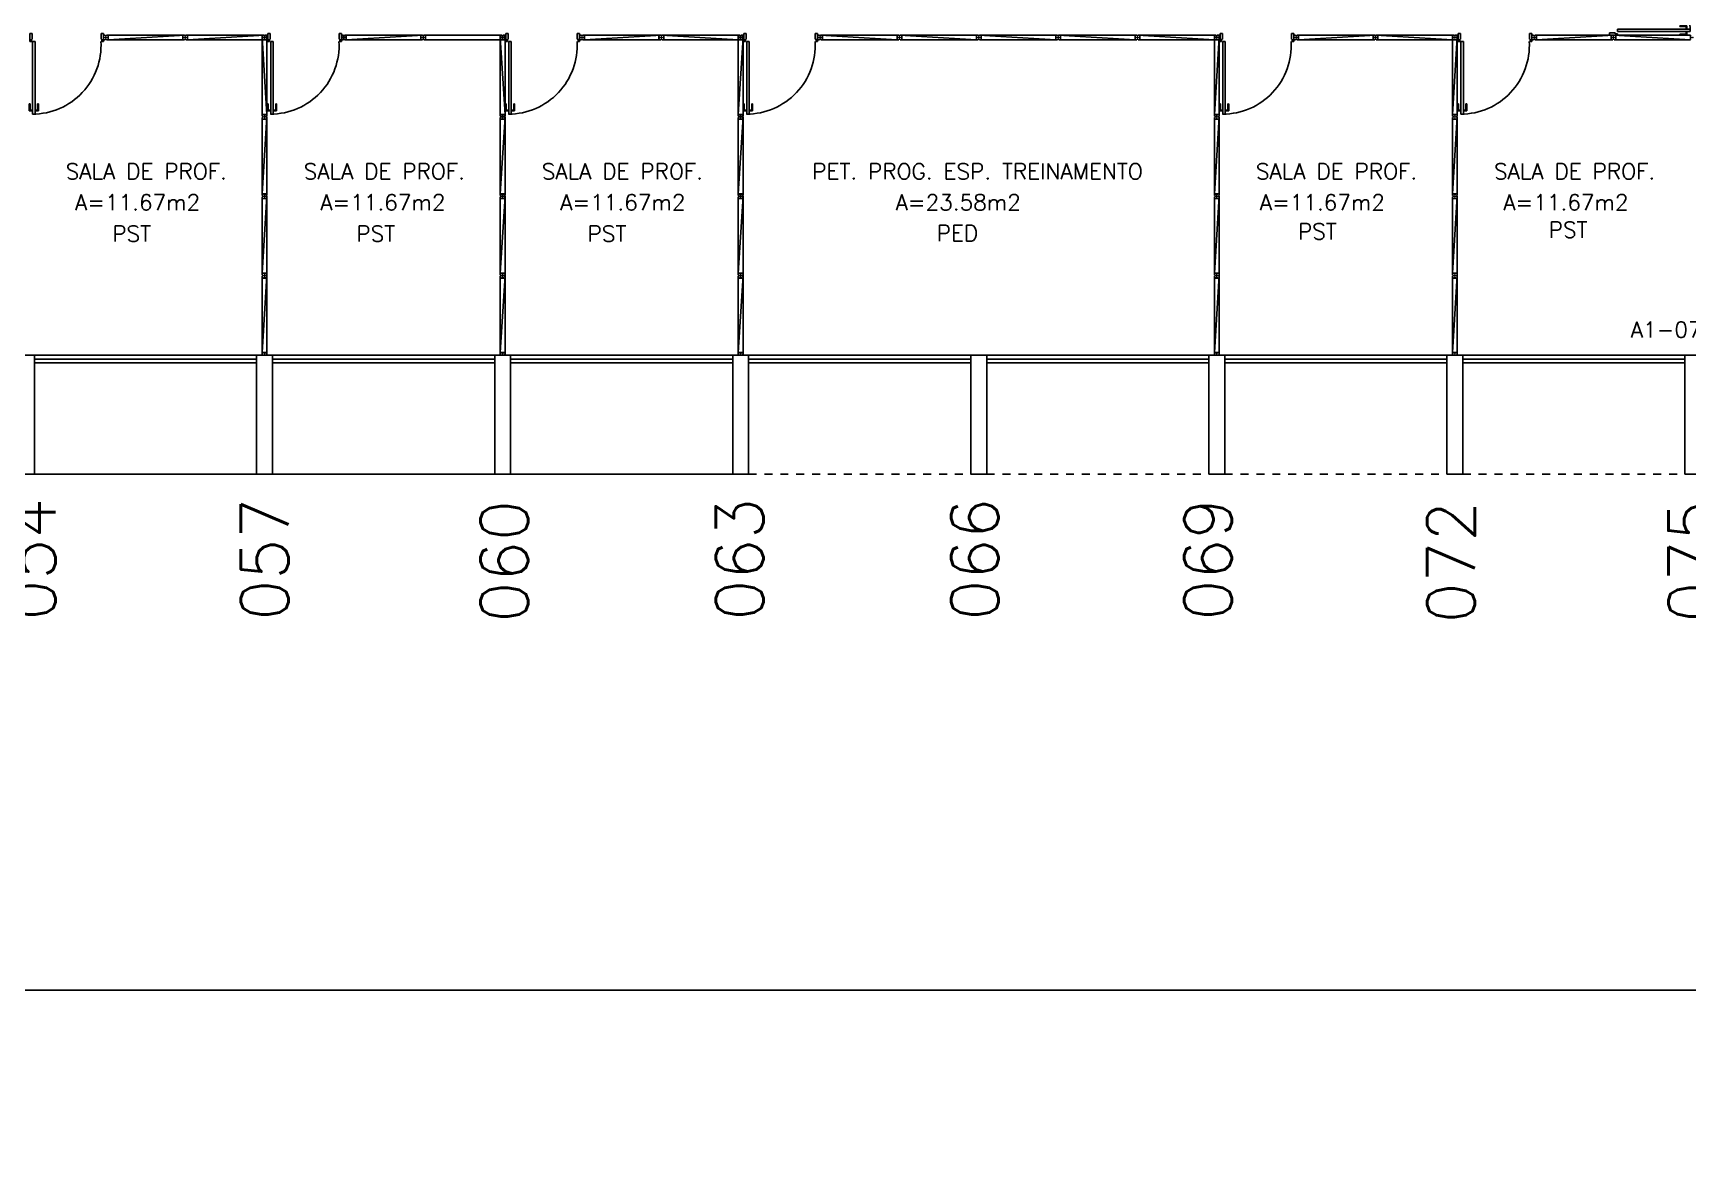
# Model space of a CAD drawing. Extents: x -31 to 207, y 425 to 518.
# Drawn here: x 36.37 to 57.23, y 427.33 to 441.38 of the extents above; entities that cross this region are included whole.
import ezdxf
from ezdxf.enums import TextEntityAlignment as Align

# ---------------------------------------------------------------- set-up
doc = ezdxf.new("R2010")
doc.units = 0
doc.header["$LTSCALE"] = 0.01
doc.header["$MEASUREMENT"] = 0
doc.header["$PDMODE"] = 34
doc.linetypes.add('HIDDEN2', pattern=[0.1875, 0.125, -0.0625])
doc.layers.get('0').update_dxf_attribs({"linetype": 'CONTINUOUS'})
doc.layers.get('DEFPOINTS').update_dxf_attribs({"linetype": 'CONTINUOUS'})
for name, color, linetype in [('AREA', 2, 'CONTINUOUS'), ('DIV', 2, 'CONTINUOUS'), ('ESQ', 1, 'CONTINUOUS'), ('ESTR', 3, 'CONTINUOUS'), ('NOPILAR1', 2, 'CONTINUOUS'), ('PISO', 1, 'CONTINUOUS'), ('PROJ', 1, 'HIDDEN2'), ('TEXT_CENTRO_CUSTO', 1, 'CONTINUOUS'), ('TEXTO', 2, 'CONTINUOUS'), ('TEXTO-ENDEREÇO', 2, 'CONTINUOUS'), ('TEXTOCENTROCUSTO', 2, 'CONTINUOUS')]:
    doc.layers.add(name, color=color, linetype=linetype)
doc.styles.add('1', font='romans.shx')
doc.styles.add('NOPILAR', font='simplex.shx', dxfattribs={"height": 0.6})
doc.styles.add('UNB-100', font='simplex.shx', dxfattribs={"height": 0.2})
doc.styles.add('UNB-100-1', font='simplex.shx', dxfattribs={"height": 0.2})
doc.dimstyles.new('1-600', dxfattribs={"dimtxt": 1.1, "dimasz": 2.5, "dimexe": 2, "dimexo": 4, "dimgap": 0.2, "dimtad": 1, "dimdec": 0, "dimzin": 4, "dimdsep": 46, "dimlunit": 6, "dimtxsty": '1', "dimblk1": 'NONE', "dimblk2": 'NONE', "dimsah": 1, "dimcen": 0, "dimclrd": 2, "dimclre": 2, "dimclrt": 2, "dimadec": 0, "dimazin": 0, "dimtfac": 1, "dimtdec": 0, "dimtmove": 2, "dimatfit": 3, "dimldrblk": 'NONE', "dimfxl": 0, "dimtolj": 1, "dimtzin": 0, "dimarcsym": 0})

# ---------------------------------------------------------------- blocks, each defined once
blk = doc.blocks.new('PILAR-SLS')
blk.add_lwpolyline([(0.003, -72.501), (0.003, -74.001), (0.203, -74.001), (0.203, -72.501)], close=True)
blk = doc.blocks.new('PDV2E-SLS')
at = {"layer": 'DIV'}
for p, q in [((0.023, 0.925), (0.063, 0.925)), ((0.023, 0.925), (0.023, 0.835)), ((0.033, 0.835), (0.023, 0.835)), ((0.033, 0.915), (0.063, 0.915)), ((0.033, 0.915), (0.033, 0.835)), ((0.065, 0.05), (0.065, 0.965)), ((0.095, 0.965), (0.065, 0.965)), ((0.095, 0.05), (0.095, 0.965)), ((0.138, 0.925), (0.097, 0.925)), ((0.128, 0.915), (0.097, 0.915)), ((0.128, 0.915), (0.128, 0.835)), ((0.128, 0.835), (0.137, 0.835)), ((0.138, 0.925), (0.138, 0.835)), ((0.049, 0.05), (0.029, 0.05)), ((0.029, 0.05), (0.029, 0.035)), ((0.029, 0.035), (0.029, -0.035)), ((0.049, 0.02), (0.049, 0.05)), ((0.049, 0.02), (0.059, 0.02)), ((0.059, -0.05), (0.059, 0.02)), ((0.065, 0.05), (0.095, 0.05)), ((0.928, -0.05), (0.928, 0.02)), ((0.938, 0.02), (0.928, 0.02)), ((0.938, 0.05), (0.958, 0.05)), ((0.938, 0.02), (0.938, 0.05)), ((0.958, 0.05), (0.958, 0.035)), ((0.958, 0.035), (0.958, -0.035)), ((0.029, -0.035), (0.029, -0.05)), ((0.029, -0.05), (0.059, -0.05)), ((0.958, -0.05), (0.928, -0.05)), ((0.958, -0.035), (0.958, -0.05))]:
    blk.add_line(p, q, dxfattribs=at)
blk.add_arc((0.062, 0.1), 0.865, 356.6786, 90, dxfattribs=at)
blk = doc.blocks.new('MTT-SLS')
for p, q in [((-0.008, 0.03), (-0.03, 0.03)), ((-0.03, 0.03), (-0.03, 0.006)), ((-0.0185, 0.006), (-0.03, 0.006)), ((-0.0185, -0.006), (-0.0185, 0.006)), ((-0.008, 0.03), (-0.008, 0.02)), ((-0.008, 0.02), (0.008, 0.02)), ((-0.0051, 0), (0.0051, 0)), ((0, -0.0051), (0, 0.0051)), ((0.008, 0.03), (0.03, 0.03)), ((0.008, 0.03), (0.008, 0.02)), ((0.0205, -0.006), (0.0205, 0.006)), ((0.0205, 0.006), (0.03, 0.006)), ((0.03, 0.006), (0.03, 0.03)), ((-0.03, -0.03), (-0.03, -0.006)), ((-0.0185, -0.006), (-0.03, -0.006)), ((-0.008, -0.03), (-0.03, -0.03)), ((-0.008, -0.02), (0.008, -0.02)), ((-0.008, -0.03), (-0.008, -0.02)), ((0.008, -0.03), (0.008, -0.02)), ((0.008, -0.03), (0.03, -0.03)), ((0.0205, -0.006), (0.03, -0.006)), ((0.03, -0.006), (0.03, -0.03))]:
    blk.add_line(p, q)
blk = doc.blocks.new('DIVMT-SLS')
for p, q in [((-0.03, 0.03), (-0.03, 0.006)), ((-0.008, 0.03), (-0.03, 0.03)), ((-0.0185, 0.006), (-0.03, 0.006)), ((-0.0185, -0.006), (-0.0185, 0.006)), ((-0.008, 0.03), (-0.008, 0.02)), ((-0.008, 0.02), (0.008, 0.02)), ((-0.0051, 0), (0.0051, 0)), ((0.0051, 0), (-0.0051, 0)), ((-0.0051, 0), (0.0051, 0)), ((0.97, -0.03), (0, 0.03)), ((0, -0.0051), (0, 0.0051)), ((0, 0.0051), (0, -0.0051)), ((0.008, 0.03), (0.008, 0.02)), ((0.008, 0.03), (0.03, 0.03)), ((0.0205, 0.006), (0.03, 0.006)), ((0.0205, -0.006), (0.0205, 0.006)), ((0.0205, 0.006), (0.0205, -0.006)), ((0.0205, 0.006), (0.03, 0.006)), ((0.97, 0.03), (0.03, 0.03)), ((0.03, 0.006), (0.03, 0.03)), ((0.03, -0.03), (0.03, 0.03)), ((0.03, -0.005), (0.03, 0.005)), ((0.97, 0.03), (0.97, 0.009)), ((0.97, 0.009), (0.97, 0.027)), ((0.9795, 0.006), (0.97, 0.006)), ((0.97, -0.005), (0.97, 0.005)), ((0.9795, 0.006), (0.9795, -0.006)), ((1.0051, 0), (0.9949, 0)), ((1, 0.0051), (1, -0.0051)), ((-0.0185, -0.006), (-0.03, -0.006)), ((-0.03, -0.03), (-0.03, -0.006)), ((-0.008, -0.03), (-0.03, -0.03)), ((-0.008, -0.03), (-0.008, -0.02)), ((-0.008, -0.02), (0.008, -0.02)), ((0.008, -0.03), (0.008, -0.02)), ((0.008, -0.03), (0.03, -0.03)), ((0.0205, -0.006), (0.03, -0.006)), ((0.0205, -0.006), (0.03, -0.006)), ((0.03, -0.006), (0.03, -0.03)), ((0.97, -0.03), (0.03, -0.03)), ((0.9795, -0.006), (0.97, -0.006)), ((0.97, -0.009), (0.97, -0.027))]:
    blk.add_line(p, q)
blk = doc.blocks.new('MTINI-SLS')
for p, q in [((-0.005, 0), (0.005, 0)), ((0, 0.001), (0, 0.02)), ((0.008, 0.02), (0, 0.02)), ((0, -0.005), (0, 0.005)), ((0, -0.02), (0, 0.001)), ((0.008, 0.03), (0.03, 0.03)), ((0.008, 0.03), (0.008, 0.02)), ((0.02, 0.006), (0.02, -0.006)), ((0.02, 0.006), (0.03, 0.006)), ((0.02, -0.004), (0.02, 0.004)), ((0.023, 0.006), (0.03, 0.006)), ((0.03, 0.006), (0.03, 0.03)), ((0, -0.02), (0.008, -0.02)), ((0.008, -0.03), (0.008, -0.02)), ((0.008, -0.03), (0.03, -0.03)), ((0.02, -0.006), (0.03, -0.006)), ((0.023, -0.006), (0.03, -0.006)), ((0.03, -0.006), (0.03, -0.03))]:
    blk.add_line(p, q)
blk = doc.blocks.new('DIV-SLS')
for p, q in [((-0.0051, 0), (0.0051, 0)), ((0, -0.0051), (0, 0.0051)), ((0.0205, 0.006), (0.03, 0.006)), ((0.0205, -0.006), (0.0205, 0.006)), ((0.03, 0.03), (0.97, 0.03)), ((0.03, 0.03), (0.03, -0.03)), ((0.03, 0.009), (0.03, 0.027)), ((0.03, 0.005), (0.03, -0.005)), ((0.97, 0.03), (0.97, -0.03)), ((0.9795, 0.006), (0.97, 0.006)), ((0.97, 0.005), (0.97, -0.005)), ((0.9795, -0.006), (0.9795, 0.006)), ((1.0051, 0), (0.9949, 0)), ((0.9949, 0), (1.0051, 0)), ((1, -0.0051), (1, 0.0051)), ((0.0205, -0.006), (0.03, -0.006)), ((0.03, -0.03), (0.03, -0.009)), ((0.03, -0.009), (0.03, -0.027)), ((0.03, -0.03), (0.97, -0.03)), ((0.9795, -0.006), (0.97, -0.006))]:
    blk.add_line(p, q)
blk = doc.blocks.new('*D41')
at = {"color": 2, "linetype": 'ByBlock'}
for p, q in [((-17.81, 431.827), (-17.81, 427.327)), ((60.19, 431.827), (60.19, 427.327)), ((60.19, 429.327), (-17.81, 429.327))]:
    blk.add_line(p, q, dxfattribs=at)
at = {"layer": 'DEFPOINTS', "color": 0, "linetype": 'ByBlock'}
for p in [(-17.81, 435.827), (60.19, 435.827), (-17.81, 429.327)]:
    blk.add_point(p, dxfattribs=at)
at = {"color": 2, "linetype": 'ByBlock', "insert": (21.19, 430.26), "char_height": 1.1, "attachment_point": 5, "rotation": 360, "style": '1'}
blk.add_mtext('\\A1;Psicologia', dxfattribs=at)
blk = doc.blocks.new('_NONE')
at = {"color": 0, "linetype": 'ByBlock'}
blk.add_circle((0, 0), 0.25, dxfattribs=at)
blk = doc.blocks.new('PDV2D-SLS')
at = {"layer": 'DIV'}
for p, q in [((0.03, 0.05), (0.06, 0.05)), ((0.03, 0.035), (0.03, 0.05)), ((0.03, -0.035), (0.03, 0.035)), ((0.06, 0.05), (0.06, -0.02)), ((0.941, 0.05), (0.941, -0.02)), ((0.971, 0.05), (0.941, 0.05)), ((0.971, 0.035), (0.971, 0.05)), ((0.971, -0.035), (0.971, 0.035)), ((0.03, -0.05), (0.03, -0.035)), ((0.05, -0.05), (0.03, -0.05)), ((0.05, -0.02), (0.06, -0.02)), ((0.05, -0.02), (0.05, -0.05)), ((0.079, -0.05), (0.109, -0.05)), ((0.079, -0.05), (0.079, -0.965)), ((0.109, -0.05), (0.109, -0.965)), ((0.951, -0.02), (0.941, -0.02)), ((0.951, -0.02), (0.951, -0.05)), ((0.951, -0.05), (0.971, -0.05)), ((0.971, -0.05), (0.971, -0.035)), ((0.036, -0.925), (0.036, -0.835)), ((0.046, -0.835), (0.036, -0.835)), ((0.036, -0.925), (0.076, -0.925)), ((0.046, -0.915), (0.046, -0.835)), ((0.046, -0.915), (0.076, -0.915)), ((0.109, -0.965), (0.079, -0.965)), ((0.141, -0.915), (0.111, -0.915)), ((0.151, -0.925), (0.111, -0.925)), ((0.141, -0.915), (0.141, -0.835)), ((0.141, -0.835), (0.151, -0.835)), ((0.151, -0.925), (0.151, -0.835))]:
    blk.add_line(p, q, dxfattribs=at)
blk.add_arc((0.076, -0.1), 0.865, 270, 3.3214, dxfattribs=at)

msp = doc.modelspace()

# ---------------------------------------------------------------- linework, layer by layer
at = {"layer": 'DIV'}
for p, q in [((44.284, 441.327), (44.295, 441.327)), ((44.29, 441.332), (44.29, 441.322)), ((44.31, 441.333), (44.32, 441.333)), ((44.31, 441.333), (44.31, 441.321)), ((44.31, 441.321), (44.32, 441.321)), ((44.32, 441.357), (44.32, 441.336)), ((44.32, 441.297), (44.32, 441.357)), ((44.32, 441.336), (44.32, 441.354)), ((44.32, 441.322), (44.32, 441.332)), ((44.32, 441.318), (44.32, 441.3)), ((53.284, 441.327), (53.295, 441.327)), ((53.29, 441.332), (53.29, 441.322)), ((53.31, 441.333), (53.32, 441.333)), ((53.31, 441.333), (53.31, 441.321)), ((53.31, 441.321), (53.32, 441.321)), ((53.32, 441.357), (53.32, 441.336)), ((53.32, 441.297), (53.32, 441.357)), ((53.32, 441.336), (53.32, 441.354)), ((53.32, 441.322), (53.32, 441.332)), ((53.32, 441.318), (53.32, 441.3)), ((56.281, 441.356), (56.263, 441.356)), ((56.284, 441.346), (56.284, 441.356)), ((56.296, 441.346), (56.284, 441.346)), ((56.295, 441.326), (56.284, 441.326)), ((56.285, 441.356), (56.295, 441.356)), ((56.29, 441.321), (56.29, 441.331)), ((56.296, 441.346), (56.296, 441.356)), ((56.299, 441.356), (56.317, 441.356)), ((56.32, 441.356), (56.299, 441.356))]:
    msp.add_line(p, q, dxfattribs=at)
at = {"layer": 'ESQ'}
for p, q in [((39.19, 437.327), (36.39, 437.327)), ((42.19, 437.327), (39.39, 437.327)), ((45.19, 437.327), (42.39, 437.327)), ((48.19, 437.327), (45.39, 437.327)), ((51.19, 437.327), (48.39, 437.327)), ((54.19, 437.327), (51.39, 437.327)), ((57.19, 437.327), (54.39, 437.327)), ((39.19, 437.277), (36.39, 437.277)), ((39.19, 437.227), (36.39, 437.227)), ((42.19, 437.277), (39.39, 437.277)), ((42.19, 437.227), (39.39, 437.227)), ((45.19, 437.277), (42.39, 437.277)), ((45.19, 437.227), (42.39, 437.227)), ((48.19, 437.277), (45.39, 437.277)), ((48.19, 437.227), (45.39, 437.227)), ((51.19, 437.277), (48.39, 437.277)), ((51.19, 437.227), (48.39, 437.227)), ((54.19, 437.277), (51.39, 437.277)), ((54.19, 437.227), (51.39, 437.227)), ((57.19, 437.277), (54.39, 437.277)), ((57.19, 437.227), (54.39, 437.227))]:
    msp.add_line(p, q, dxfattribs=at)
at = {"layer": 'PISO'}
msp.add_line((45.19, 435.827), (-17.61, 435.827), dxfattribs=at)
at = {"layer": 'PROJ'}
for p, q in [((36.39, 435.827), (39.19, 435.827)), ((39.39, 435.827), (42.19, 435.827)), ((42.39, 435.827), (45.19, 435.827)), ((45.39, 435.827), (48.19, 435.827)), ((48.39, 435.827), (51.19, 435.827)), ((51.39, 435.827), (54.19, 435.827)), ((54.39, 435.827), (57.19, 435.827))]:
    msp.add_line(p, q, dxfattribs=at)

# ---------------------------------------------------------------- block references
at = {"layer": 'DIV'}
for name, p, rotation in [('PDV2D-SLS', (56.29, 441.325), 90), ('DIVMT-SLS', (45.29, 441.327), 270), ('DIVMT-SLS', (51.29, 441.327), 270), ('DIVMT-SLS', (54.29, 441.327), 270), ('DIVMT-SLS', (39.29, 440.327), 270), ('DIVMT-SLS', (42.29, 440.327), 270), ('DIVMT-SLS', (45.29, 440.327), 270), ('DIVMT-SLS', (51.29, 440.327), 270), ('DIVMT-SLS', (54.29, 440.327), 270), ('DIVMT-SLS', (39.29, 439.327), 270), ('DIVMT-SLS', (42.29, 439.327), 270), ('DIVMT-SLS', (45.29, 439.327), 270), ('DIVMT-SLS', (51.29, 439.327), 270), ('DIVMT-SLS', (54.29, 439.327), 270), ('DIVMT-SLS', (39.29, 438.327), 270), ('DIVMT-SLS', (42.29, 438.327), 270), ('DIVMT-SLS', (45.29, 438.327), 270), ('DIVMT-SLS', (51.29, 438.327), 270), ('DIVMT-SLS', (54.29, 438.327), 270), ('MTINI-SLS', (39.29, 437.327), 90), ('MTINI-SLS', (42.29, 437.327), 90), ('MTINI-SLS', (45.29, 437.327), 90), ('MTINI-SLS', (51.29, 437.327), 90), ('MTINI-SLS', (54.29, 437.327), 90)]:
    msp.add_blockref(name, p, dxfattribs=dict(at, rotation=rotation))
at = {"layer": 'DIV', "xscale": -1}
for name, p, rotation in [('PDV2E-SLS', (36.302, 441.327), 180), ('DIVMT-SLS', (39.29, 441.327), 90), ('PDV2E-SLS', (39.302, 441.327), 180), ('MTT-SLS', (40.29, 441.327), 90), ('DIVMT-SLS', (42.29, 441.327), 90), ('PDV2E-SLS', (42.302, 441.327), 180), ('PDV2E-SLS', (45.302, 441.327), 180), ('PDV2E-SLS', (51.302, 441.327), 180), ('PDV2E-SLS', (54.302, 441.327), 180)]:
    msp.add_blockref(name, p, dxfattribs=dict(at, rotation=rotation))
for name, p in [('MTT-SLS', (37.29, 441.327)), ('DIVMT-SLS', (38.29, 441.327)), ('DIVMT-SLS', (39.29, 441.327)), ('MTT-SLS', (40.29, 441.327)), ('DIVMT-SLS', (41.29, 441.327)), ('DIV-SLS', (42.29, 441.327)), ('MTT-SLS', (43.29, 441.327)), ('DIVMT-SLS', (44.29, 441.327)), ('MTT-SLS', (52.29, 441.327)), ('DIVMT-SLS', (53.29, 441.327)), ('MTT-SLS', (55.29, 441.327)), ('DIVMT-SLS', (56.29, 441.327)), ('DIVMT-SLS', (56.29, 441.327))]:
    msp.add_blockref(name, p, dxfattribs=at)
at = {"layer": 'DIV'}
for p in [(44.29, 441.327), (46.29, 441.327), (47.29, 441.327), (48.29, 441.327), (49.29, 441.327), (50.29, 441.327), (53.29, 441.327), (56.29, 441.327)]:
    msp.add_blockref('DIVMT-SLS', p, dxfattribs=at)
at = {"layer": 'ESTR'}
for p in [(36.187, 509.828), (39.187, 509.828), (42.187, 509.828), (45.187, 509.828), (48.187, 509.828), (51.187, 509.828), (54.187, 509.828), (57.187, 509.828)]:
    msp.add_blockref('PILAR-SLS', p, dxfattribs=at)

# ---------------------------------------------------------------- texts
at = {"layer": 'AREA', "style": 'UNB-100'}
for s, p in [('A=11.67m2', (37.69, 439.15)), ('A=11.67m2', (40.781, 439.15)), ('A=11.67m2', (43.805, 439.15)), ('A=23.58m2', (48.032, 439.15)), ('A=11.67m2', (52.621, 439.15)), ('A=11.67m2', (55.69, 439.15))]:
    msp.add_text(s, height=0.2, dxfattribs=at).set_placement(p, align=Align.CENTER)
at = {"layer": 'NOPILAR1', "style": 'NOPILAR'}
for s, p in [('054', (36.654, 433.983)), ('057', (39.592, 433.983)), ('063', (45.576, 433.983)), ('066', (48.541, 433.983)), ('060', (42.611, 433.956)), ('069', (51.479, 433.983)), ('072', (54.543, 433.947)), ('075', (57.581, 433.958))]:
    msp.add_text(s, height=0.6, rotation=90, dxfattribs=at).set_placement(p)
at = {"layer": 'TEXT_CENTRO_CUSTO', "style": 'UNB-100'}
for s, p in [('PST', (52.557, 438.784)), ('PST', (55.717, 438.805)), ('PST', (37.615, 438.756)), ('PST', (40.691, 438.756)), ('PST', (43.605, 438.756)), ('PED', (48.022, 438.762))]:
    msp.add_text(s, height=0.2, dxfattribs=at).set_placement(p, align=Align.CENTER)
at = {"layer": 'TEXTO', "style": 'UNB-100'}
for s, p in [('SALA DE PROF.', (37.799, 439.541)), ('SALA DE PROF.', (40.799, 439.541)), ('SALA DE PROF.', (43.799, 439.541)), ('PET. PROG. ESP. TREINAMENTO', (48.275, 439.541)), ('SALA DE PROF.', (52.799, 439.541)), ('SALA DE PROF.', (55.799, 439.541))]:
    msp.add_text(s, height=0.2, dxfattribs=at).set_placement(p, align=Align.CENTER)
at = {"layer": 'TEXTO-ENDEREÇO', "style": 'UNB-100-1'}
msp.add_text('A1-076/1', height=0.2, dxfattribs=at).set_placement((56.508, 437.546))

# ---------------------------------------------------------------- dimensions: what is measured, and where the dimension line sits
at = {"layer": 'TEXTOCENTROCUSTO'}
dim = msp.add_aligned_dim(p1=(60.19, 435.827), p2=(-17.81, 435.827), distance=6.5, text='Psicologia', dimstyle='1-600', dxfattribs=at)
dim.commit()
dim.dimension.update_dxf_attribs({"geometry": '*D41', "text_midpoint": (21.19, 430.26)})

doc.saveas('drawing.dxf')
